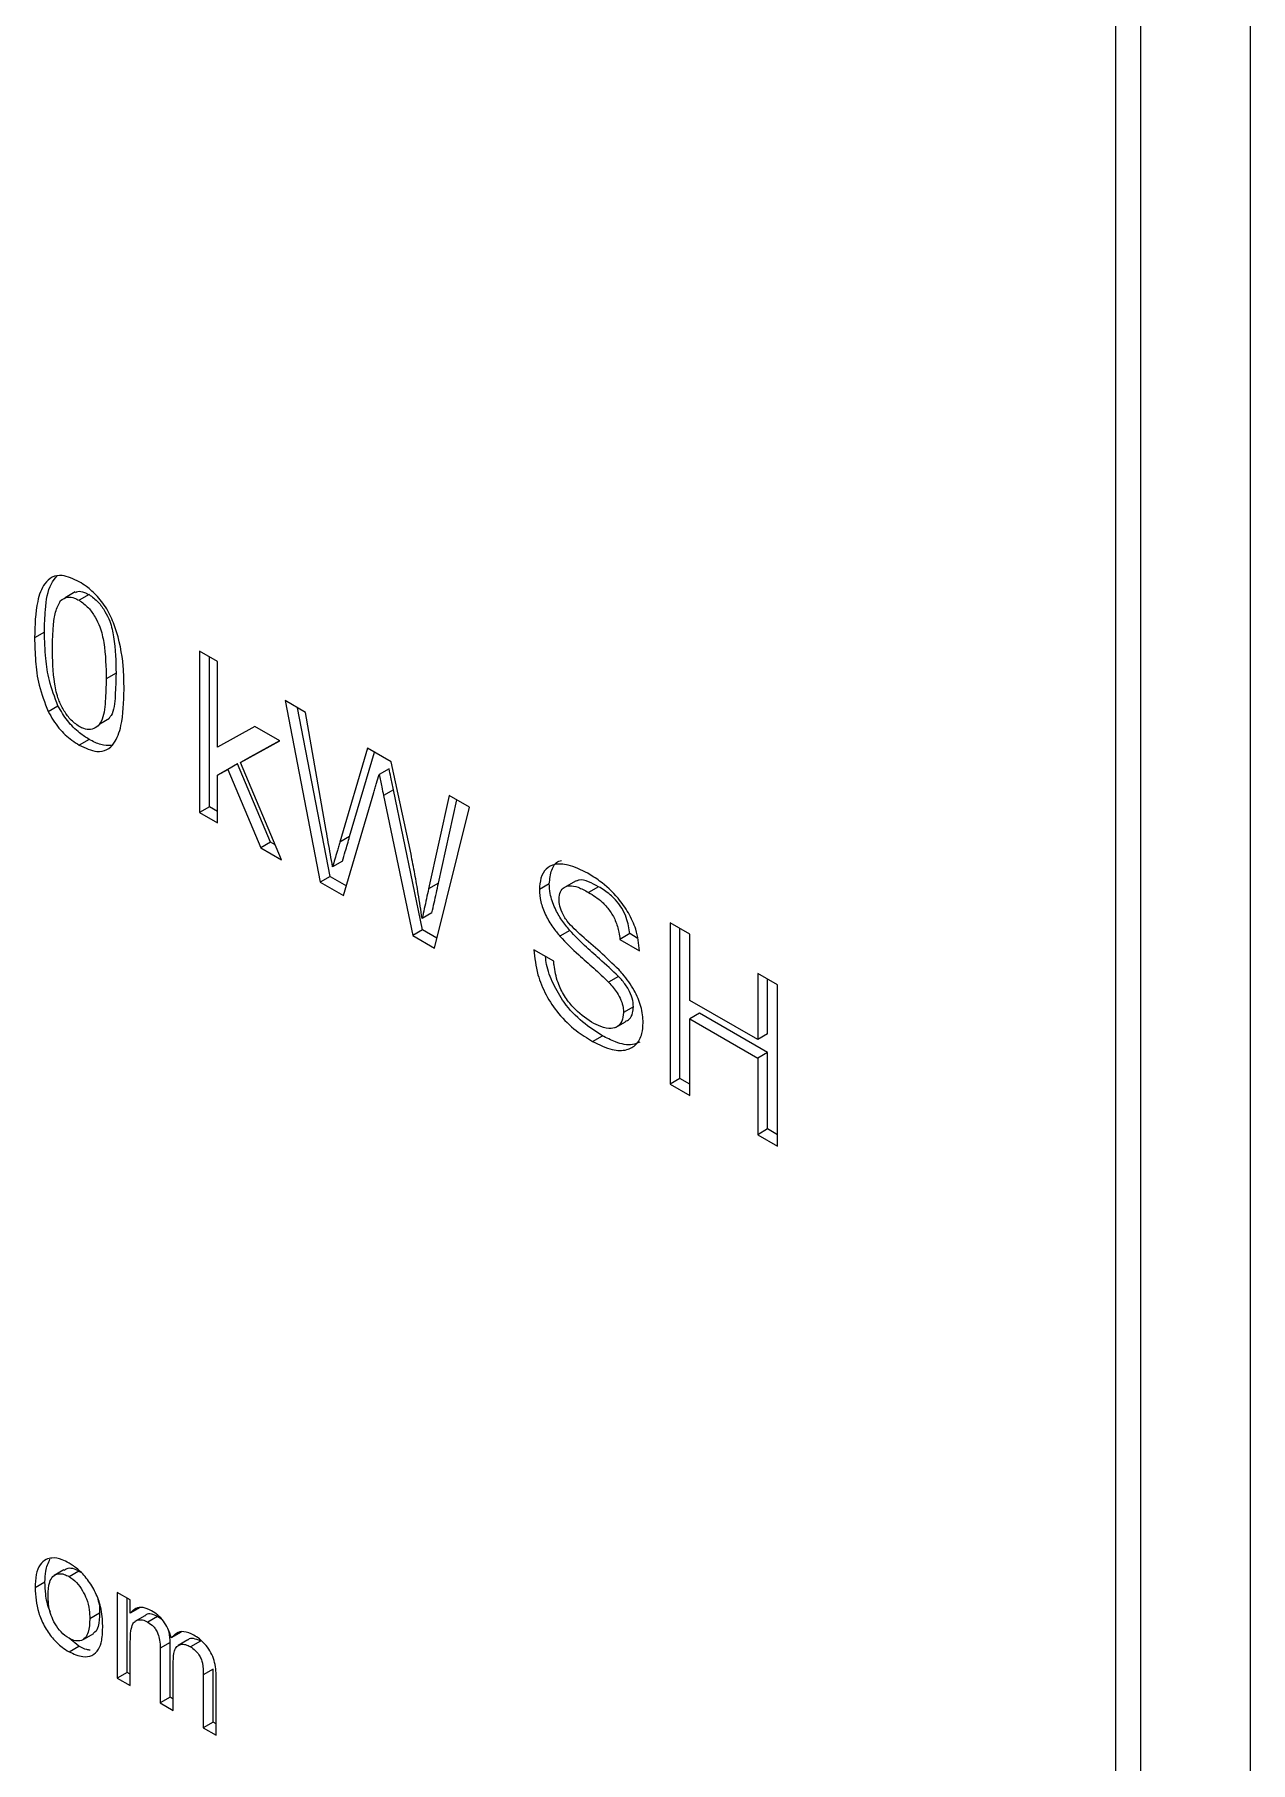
# Model space of a CAD drawing. Extents: x 75 to 2075, y 25 to 1460.
# Drawn here: x 1964.91 to 1984.79, y 1003.94 to 1032.19 of the extents above; entities that cross this region are included whole.
import ezdxf

# ---------------------------------------------------------------- set-up
doc = ezdxf.new("R2010")
doc.units = 0
doc.header["$LTSCALE"] = 5
doc.linetypes.add('SLD-KATı', pattern=[0])
doc.layers.get('0').update_dxf_attribs({"linetype": 'CONTINUOUS'})

msp = doc.modelspace()

# ---------------------------------------------------------------- linework, layer by layer
at = {"color": 7, "linetype": 'SLD-KATı'}
for p, q in [((1984.792, 520.712), (1984.792, 1064.295)), ((1982.996, 1059.584), (1982.996, 990.528)), ((1982.592, 990.294), (1982.592, 1059.35)), ((1965.575, 1023.08), (1965.413, 1022.986)), ((1965.801, 1023.037), (1965.639, 1022.944)), ((1965.072, 1022.425), (1964.911, 1022.332)), ((1967.901, 1021.942), (1967.609, 1022.111)), ((1967.609, 1022.111), (1967.609, 1019.474)), ((1967.77, 1019.568), (1967.77, 1022.018)), ((1967.901, 1020.543), (1967.901, 1021.942)), ((1966.243, 1021.751), (1966.082, 1021.657)), ((1965.133, 1021.124), (1965.294, 1021.217)), ((1969.341, 1021.111), (1969.009, 1021.303)), ((1969.009, 1021.303), (1969.583, 1018.334)), ((1969.745, 1018.428), (1969.211, 1021.186)), ((1969.68, 1019.181), (1969.341, 1021.111)), ((1965.976, 1020.923), (1966.138, 1021.017)), ((1968.513, 1020.879), (1967.901, 1020.543)), ((1968.921, 1020.644), (1968.513, 1020.879)), ((1965.804, 1020.669), (1965.642, 1020.576)), ((1968.28, 1020.293), (1968.921, 1020.644)), ((1968.916, 1020.646), (1968.442, 1020.386)), ((1970.353, 1020.527), (1969.902, 1018.988)), ((1970.74, 1020.303), (1970.353, 1020.527)), ((1968.231, 1020.271), (1968.063, 1020.179)), ((1968.231, 1020.271), (1968.069, 1020.178)), ((1968.77, 1018.991), (1968.231, 1020.271)), ((1968.442, 1020.386), (1968.28, 1020.293)), ((1968.95, 1018.7), (1968.28, 1020.293)), ((1970.063, 1019.081), (1970.468, 1020.46)), ((1971.066, 1018.794), (1970.74, 1020.303)), ((1968.063, 1020.179), (1967.901, 1020.086)), ((1967.901, 1020.086), (1968.069, 1020.178)), ((1967.901, 1019.306), (1967.901, 1020.086)), ((1968.069, 1020.178), (1968.608, 1018.898)), ((1970.707, 1020.19), (1970.545, 1020.097)), ((1969.964, 1018.115), (1970.459, 1019.802)), ((1970.779, 1019.846), (1970.617, 1019.753)), ((1970.617, 1019.753), (1971.094, 1017.462)), ((1971.256, 1017.556), (1970.779, 1019.846)), ((1971.691, 1019.754), (1971.354, 1018.225)), ((1971.515, 1018.318), (1971.816, 1019.682)), ((1972.023, 1019.562), (1971.691, 1019.754)), ((1967.77, 1019.568), (1967.609, 1019.474)), ((1967.609, 1019.474), (1967.901, 1019.306)), ((1967.901, 1019.492), (1967.77, 1019.568)), ((1971.448, 1017.258), (1972.023, 1019.562)), ((1970.063, 1019.081), (1969.902, 1018.988)), ((1968.77, 1018.991), (1968.608, 1018.898)), ((1968.608, 1018.898), (1968.95, 1018.7)), ((1968.846, 1018.947), (1968.77, 1018.991)), ((1969.946, 1018.68), (1969.784, 1018.587)), ((1969.745, 1018.428), (1969.583, 1018.334)), ((1969.583, 1018.334), (1969.964, 1018.115)), ((1969.745, 1018.428), (1970.011, 1018.274)), ((1971.515, 1018.318), (1971.354, 1018.225)), ((1973.327, 1018.308), (1973.165, 1018.215)), ((1973.767, 1018.359), (1973.605, 1018.266)), ((1974.132, 1018.261), (1973.97, 1018.168)), ((1971.409, 1017.836), (1971.248, 1017.742)), ((1975.624, 1017.484), (1975.302, 1017.67)), ((1975.302, 1017.67), (1975.302, 1015.033)), ((1971.256, 1017.556), (1971.094, 1017.462)), ((1971.094, 1017.462), (1971.448, 1017.258)), ((1971.489, 1017.421), (1971.256, 1017.556)), ((1973.664, 1017.544), (1973.502, 1017.451)), ((1974.644, 1017.493), (1974.482, 1017.399)), ((1974.482, 1017.399), (1974.804, 1017.213)), ((1974.766, 1017.422), (1974.644, 1017.493)), ((1975.463, 1015.127), (1975.463, 1017.577)), ((1975.624, 1016.402), (1975.624, 1017.484)), ((1973.399, 1017.044), (1973.077, 1017.23)), ((1977.058, 1016.656), (1976.736, 1016.842)), ((1976.736, 1016.842), (1976.736, 1015.76)), ((1974.459, 1016.793), (1974.297, 1016.7)), ((1976.897, 1015.854), (1976.897, 1016.749)), ((1977.058, 1014.02), (1977.058, 1016.656)), ((1974.702, 1016.296), (1974.541, 1016.203)), ((1976.736, 1015.76), (1975.624, 1016.402)), ((1974.41, 1015.959), (1974.571, 1016.052)), ((1975.785, 1016.191), (1975.624, 1016.098)), ((1975.624, 1014.848), (1975.624, 1016.098)), ((1975.624, 1016.098), (1976.736, 1015.456)), ((1976.897, 1015.549), (1975.785, 1016.191)), ((1974.033, 1015.732), (1974.195, 1015.825)), ((1976.897, 1015.854), (1976.736, 1015.76)), ((1976.897, 1015.549), (1976.736, 1015.456)), ((1976.736, 1015.456), (1976.736, 1014.205)), ((1976.897, 1014.299), (1976.897, 1015.549)), ((1975.463, 1015.127), (1975.302, 1015.033)), ((1975.624, 1015.034), (1975.463, 1015.127)), ((1975.302, 1015.033), (1975.624, 1014.848)), ((1976.897, 1014.299), (1976.736, 1014.205)), ((1977.058, 1014.206), (1976.897, 1014.299)), ((1976.736, 1014.205), (1977.058, 1014.02)), ((1965.392, 1007.091), (1965.23, 1006.997)), ((1965.474, 1006.981), (1965.635, 1007.074)), ((1965.635, 1007.074), (1965.663, 1007.052)), ((1965.081, 1006.89), (1964.919, 1006.796)), ((1966.476, 1006.598), (1966.263, 1006.721)), ((1966.263, 1006.721), (1966.263, 1005.32)), ((1965.975, 1006.382), (1965.813, 1006.288)), ((1966.425, 1005.413), (1966.425, 1006.628)), ((1966.476, 1006.38), (1966.476, 1006.598)), ((1966.638, 1006.473), (1966.476, 1006.38)), ((1966.714, 1006.341), (1966.553, 1006.248)), ((1966.923, 1006.33), (1966.761, 1006.237)), ((1966.994, 1006.277), (1966.923, 1006.33)), ((1965.474, 1005.751), (1965.635, 1005.845)), ((1965.635, 1005.845), (1965.476, 1005.972)), ((1965.716, 1005.959), (1965.878, 1006.052)), ((1966.476, 1005.197), (1966.476, 1005.911)), ((1967.127, 1005.902), (1966.966, 1005.808)), ((1966.966, 1005.808), (1966.966, 1004.915)), ((1967.127, 1005.008), (1967.127, 1005.902)), ((1967.307, 1006.07), (1967.145, 1005.977)), ((1967.418, 1005.945), (1967.257, 1005.852)), ((1967.624, 1005.926), (1967.462, 1005.833)), ((1967.179, 1004.792), (1967.179, 1005.591)), ((1966.425, 1005.413), (1966.263, 1005.32)), ((1966.263, 1005.32), (1966.476, 1005.197)), ((1966.476, 1005.384), (1966.425, 1005.413)), ((1967.83, 1005.469), (1967.668, 1005.376)), ((1967.668, 1005.376), (1967.668, 1004.509)), ((1967.83, 1004.602), (1967.83, 1005.469)), ((1967.881, 1004.386), (1967.881, 1005.343)), ((1967.127, 1005.008), (1966.966, 1004.915)), ((1967.179, 1004.978), (1967.127, 1005.008)), ((1966.966, 1004.915), (1967.179, 1004.792)), ((1967.83, 1004.602), (1967.668, 1004.509)), ((1967.668, 1004.509), (1967.881, 1004.386)), ((1967.881, 1004.573), (1967.83, 1004.602))]:
    msp.add_line(p, q, dxfattribs=at)
for points, knots in [([(1965.642, 1023.246), (1965.546, 1023.292), (1965.383, 1023.37), (1965.19, 1023.334), (1965.043, 1023.196), (1964.926, 1022.869), (1964.916, 1022.538), (1964.911, 1022.332)], [0, 0, 0, 0, 0.1853096, 0.311007, 0.4364875, 0.6494416, 1, 1, 1, 1]), ([(1965.072, 1022.425), (1965.075, 1022.548), (1965.083, 1022.831), (1965.135, 1023.168), (1965.245, 1023.303), (1965.279, 1023.345)], [0, 0, 0, 0, 0.3454699, 0.8009858, 1, 1, 1, 1]), ([(1965.58, 1023.071), (1965.592, 1023.078), (1965.631, 1023.101), (1965.713, 1023.082), (1965.776, 1023.05), (1965.801, 1023.037)], [0, 0, 0, 0, 0.214056, 0.684521, 1, 1, 1, 1]), ([(1966.374, 1021.487), (1966.372, 1021.613), (1966.368, 1021.934), (1966.285, 1022.378), (1966.12, 1022.779), (1965.948, 1023.008), (1965.782, 1023.159), (1965.681, 1023.222), (1965.642, 1023.246)], [0, 0, 0, 0, 0.209364, 0.536484, 0.669568, 0.803791, 0.925387, 1, 1, 1, 1]), ([(1965.801, 1023.037), (1965.853, 1023), (1965.951, 1022.932), (1966.065, 1022.767), (1966.16, 1022.571), (1966.236, 1022.215), (1966.24, 1021.944), (1966.243, 1021.751)], [0, 0, 0, 0, 0.139866, 0.259174, 0.37275, 0.552839, 1, 1, 1, 1]), ([(1965.203, 1022.164), (1965.206, 1022.287), (1965.211, 1022.49), (1965.244, 1022.762), (1965.305, 1022.879), (1965.336, 1022.938)], [0, 0, 0, 0, 0.428117, 0.708757, 1, 1, 1, 1]), ([(1965.336, 1022.938), (1965.373, 1022.964), (1965.436, 1023.007), (1965.551, 1022.99), (1965.614, 1022.957), (1965.639, 1022.944)], [0, 0, 0, 0, 0.462679, 0.784319, 1, 1, 1, 1]), ([(1965.639, 1022.944), (1965.692, 1022.907), (1965.789, 1022.838), (1965.903, 1022.673), (1965.998, 1022.477), (1966.074, 1022.122), (1966.079, 1021.851), (1966.082, 1021.657)], [0, 0, 0, 0, 0.139866, 0.259174, 0.37275, 0.552839, 1, 1, 1, 1]), ([(1964.911, 1022.332), (1964.914, 1022.206), (1964.92, 1021.957), (1964.971, 1021.551), (1965.078, 1021.269), (1965.133, 1021.124)], [0, 0, 0, 0, 0.331901, 0.656806, 1, 1, 1, 1]), ([(1965.294, 1021.217), (1965.241, 1021.357), (1965.141, 1021.62), (1965.083, 1022.027), (1965.076, 1022.282), (1965.072, 1022.425)], [0, 0, 0, 0, 0.3304103, 0.6235947, 1, 1, 1, 1]), ([(1965.642, 1020.88), (1965.591, 1020.916), (1965.495, 1020.985), (1965.381, 1021.15), (1965.284, 1021.348), (1965.211, 1021.703), (1965.207, 1021.973), (1965.203, 1022.164)], [0, 0, 0, 0, 0.137427, 0.25702, 0.373995, 0.555488, 1, 1, 1, 1]), ([(1966.082, 1021.657), (1966.079, 1021.535), (1966.074, 1021.289), (1966.037, 1021.003), (1965.933, 1020.864), (1965.833, 1020.824), (1965.73, 1020.834), (1965.667, 1020.867), (1965.642, 1020.88)], [0, 0, 0, 0, 0.291519, 0.584687, 0.707649, 0.830331, 0.933423, 1, 1, 1, 1]), ([(1966.243, 1021.751), (1966.239, 1021.63), (1966.232, 1021.387), (1966.212, 1021.116), (1966.143, 1021.034), (1966.133, 1021.023)], [0, 0, 0, 0, 0.461354, 0.925317, 1, 1, 1, 1]), ([(1965.642, 1020.576), (1965.741, 1020.529), (1965.905, 1020.451), (1966.098, 1020.489), (1966.243, 1020.626), (1966.359, 1020.952), (1966.369, 1021.281), (1966.374, 1021.487)], [0, 0, 0, 0, 0.189226, 0.314214, 0.438801, 0.649133, 1, 1, 1, 1]), ([(1965.133, 1021.124), (1965.188, 1021.03), (1965.298, 1020.845), (1965.488, 1020.672), (1965.602, 1020.601), (1965.642, 1020.576)], [0, 0, 0, 0, 0.399804, 0.787019, 1, 1, 1, 1]), ([(1965.804, 1020.669), (1965.752, 1020.702), (1965.628, 1020.78), (1965.442, 1020.964), (1965.342, 1021.135), (1965.294, 1021.217)], [0, 0, 0, 0, 0.273491, 0.648749, 1, 1, 1, 1]), ([(1966.167, 1020.569), (1966.11, 1020.569), (1965.996, 1020.568), (1965.868, 1020.635), (1965.804, 1020.669)], [0, 0, 0, 0, 0.498406, 1, 1, 1, 1]), ([(1970.459, 1019.802), (1970.466, 1019.827), (1970.481, 1019.878), (1970.51, 1019.977), (1970.531, 1020.05), (1970.545, 1020.097)], [0, 0, 0, 0, 0.25956, 0.519121, 1, 1, 1, 1]), ([(1970.545, 1020.097), (1970.552, 1020.063), (1970.567, 1019.995), (1970.591, 1019.88), (1970.607, 1019.799), (1970.617, 1019.753)], [0, 0, 0, 0, 0.297013, 0.593946, 1, 1, 1, 1]), ([(1970.779, 1019.846), (1970.772, 1019.88), (1970.757, 1019.948), (1970.733, 1020.063), (1970.716, 1020.144), (1970.707, 1020.19)], [0, 0, 0, 0, 0.296938, 0.593882, 1, 1, 1, 1]), ([(1969.784, 1018.587), (1969.772, 1018.655), (1969.749, 1018.787), (1969.714, 1018.985), (1969.691, 1019.116), (1969.68, 1019.181)], [0, 0, 0, 0, 0.3409883, 0.6704939, 1, 1, 1, 1]), ([(1969.946, 1018.68), (1969.961, 1018.732), (1969.988, 1018.824), (1970.027, 1018.957), (1970.051, 1019.04), (1970.063, 1019.081)], [0, 0, 0, 0, 0.382685, 0.691342, 1, 1, 1, 1]), ([(1969.902, 1018.988), (1969.894, 1018.962), (1969.879, 1018.911), (1969.852, 1018.819), (1969.821, 1018.711), (1969.796, 1018.628), (1969.784, 1018.587)], [0, 0, 0, 0, 0.1913412, 0.3826883, 0.6913441, 1, 1, 1, 1]), ([(1971.248, 1017.742), (1971.227, 1017.876), (1971.191, 1018.117), (1971.13, 1018.468), (1971.087, 1018.685), (1971.066, 1018.794)], [0, 0, 0, 0, 0.384819, 0.692338, 1, 1, 1, 1]), ([(1973.957, 1018.48), (1973.849, 1018.533), (1973.659, 1018.627), (1973.422, 1018.642), (1973.269, 1018.561), (1973.181, 1018.415), (1973.17, 1018.279), (1973.165, 1018.215)], [0, 0, 0, 0, 0.288623, 0.502191, 0.674261, 0.84625, 1, 1, 1, 1]), ([(1973.327, 1018.308), (1973.336, 1018.387), (1973.353, 1018.543), (1973.439, 1018.67), (1973.513, 1018.688), (1973.528, 1018.691)], [0, 0, 0, 0, 0.446167, 0.885809, 1, 1, 1, 1]), ([(1971.409, 1017.836), (1971.421, 1017.889), (1971.445, 1017.997), (1971.48, 1018.158), (1971.504, 1018.265), (1971.515, 1018.318)], [0, 0, 0, 0, 0.3347191, 0.6673599, 1, 1, 1, 1]), ([(1973.664, 1017.544), (1973.618, 1017.6), (1973.527, 1017.711), (1973.408, 1017.918), (1973.337, 1018.129), (1973.33, 1018.256), (1973.327, 1018.308)], [0, 0, 0, 0, 0.246886, 0.495658, 0.792121, 1, 1, 1, 1]), ([(1973.487, 1018.054), (1973.491, 1018.099), (1973.5, 1018.184), (1973.568, 1018.255), (1973.664, 1018.288), (1973.805, 1018.256), (1973.912, 1018.199), (1973.97, 1018.168)], [0, 0, 0, 0, 0.184328, 0.348313, 0.514817, 0.73811, 1, 1, 1, 1]), ([(1974.132, 1018.261), (1974.078, 1018.289), (1973.971, 1018.346), (1973.84, 1018.386), (1973.785, 1018.36), (1973.77, 1018.353)], [0, 0, 0, 0, 0.421777, 0.847396, 1, 1, 1, 1]), ([(1974.804, 1017.213), (1974.791, 1017.329), (1974.767, 1017.531), (1974.63, 1017.837), (1974.428, 1018.119), (1974.192, 1018.335), (1974.022, 1018.44), (1973.957, 1018.48)], [0, 0, 0, 0, 0.231373, 0.404142, 0.577221, 0.83952, 1, 1, 1, 1]), ([(1974.644, 1017.493), (1974.631, 1017.579), (1974.611, 1017.718), (1974.516, 1017.914), (1974.393, 1018.073), (1974.258, 1018.185), (1974.165, 1018.241), (1974.132, 1018.261)], [0, 0, 0, 0, 0.2811452, 0.4487087, 0.6165673, 0.8661735, 1, 1, 1, 1]), ([(1971.354, 1018.225), (1971.342, 1018.171), (1971.318, 1018.064), (1971.283, 1017.903), (1971.26, 1017.796), (1971.248, 1017.742)], [0, 0, 0, 0, 0.3347186, 0.6673579, 1, 1, 1, 1]), ([(1973.165, 1018.215), (1973.17, 1018.15), (1973.179, 1018.017), (1973.26, 1017.798), (1973.374, 1017.606), (1973.462, 1017.499), (1973.502, 1017.451)], [0, 0, 0, 0, 0.2582432, 0.5221534, 0.7853197, 1, 1, 1, 1]), ([(1973.569, 1017.773), (1973.546, 1017.818), (1973.501, 1017.907), (1973.489, 1018.002), (1973.487, 1018.048), (1973.487, 1018.054)], [0, 0, 0, 0, 0.473801, 0.932473, 1, 1, 1, 1]), ([(1973.97, 1018.168), (1974.044, 1018.121), (1974.164, 1018.045), (1974.316, 1017.879), (1974.416, 1017.703), (1974.466, 1017.537), (1974.478, 1017.438), (1974.482, 1017.399)], [0, 0, 0, 0, 0.300954, 0.484458, 0.669415, 0.871051, 1, 1, 1, 1]), ([(1974.467, 1016.901), (1974.364, 1017.001), (1974.163, 1017.197), (1973.877, 1017.44), (1973.67, 1017.626), (1973.586, 1017.748), (1973.569, 1017.773)], [0, 0, 0, 0, 0.340485, 0.6673585, 0.9319069, 1, 1, 1, 1]), ([(1973.502, 1017.451), (1973.603, 1017.346), (1973.783, 1017.16), (1974.055, 1016.931), (1974.217, 1016.777), (1974.297, 1016.7)], [0, 0, 0, 0, 0.389467, 0.694708, 1, 1, 1, 1]), ([(1974.459, 1016.793), (1974.356, 1016.89), (1974.172, 1017.064), (1973.9, 1017.295), (1973.743, 1017.461), (1973.664, 1017.544)], [0, 0, 0, 0, 0.388845, 0.693596, 1, 1, 1, 1]), ([(1973.077, 1017.23), (1973.09, 1017.096), (1973.113, 1016.857), (1973.266, 1016.485), (1973.484, 1016.16), (1973.754, 1015.905), (1973.944, 1015.787), (1974.033, 1015.732)], [0, 0, 0, 0, 0.231456, 0.413202, 0.595741, 0.811443, 1, 1, 1, 1]), ([(1974.195, 1015.825), (1974.087, 1015.893), (1973.869, 1016.03), (1973.58, 1016.33), (1973.386, 1016.669), (1973.285, 1016.935), (1973.27, 1017.078), (1973.266, 1017.121)], [0, 0, 0, 0, 0.259528, 0.52187, 0.718923, 0.915461, 1, 1, 1, 1]), ([(1974.019, 1016.044), (1973.915, 1016.117), (1973.755, 1016.229), (1973.568, 1016.472), (1973.449, 1016.716), (1973.412, 1016.91), (1973.401, 1017.023), (1973.399, 1017.044)], [0, 0, 0, 0, 0.332766, 0.514871, 0.698581, 0.942623, 1, 1, 1, 1]), ([(1974.863, 1016.035), (1974.856, 1016.123), (1974.842, 1016.294), (1974.717, 1016.583), (1974.577, 1016.778), (1974.487, 1016.878), (1974.467, 1016.901)], [0, 0, 0, 0, 0.299479, 0.58495, 0.905784, 1, 1, 1, 1]), ([(1974.297, 1016.7), (1974.347, 1016.644), (1974.426, 1016.556), (1974.504, 1016.406), (1974.537, 1016.294), (1974.539, 1016.23), (1974.541, 1016.203)], [0, 0, 0, 0, 0.387896, 0.614261, 0.840651, 1, 1, 1, 1]), ([(1974.702, 1016.296), (1974.699, 1016.342), (1974.692, 1016.434), (1974.624, 1016.59), (1974.538, 1016.707), (1974.48, 1016.771), (1974.459, 1016.793)], [0, 0, 0, 0, 0.268444, 0.539857, 0.839073, 1, 1, 1, 1]), ([(1974.569, 1016.057), (1974.592, 1016.068), (1974.647, 1016.094), (1974.693, 1016.182), (1974.7, 1016.262), (1974.702, 1016.296)], [0, 0, 0, 0, 0.306009, 0.702223, 1, 1, 1, 1]), ([(1974.541, 1016.203), (1974.535, 1016.153), (1974.523, 1016.055), (1974.448, 1015.966), (1974.329, 1015.933), (1974.18, 1015.96), (1974.069, 1016.018), (1974.019, 1016.044)], [0, 0, 0, 0, 0.1909392, 0.3692181, 0.5444721, 0.794447, 1, 1, 1, 1]), ([(1974.033, 1015.732), (1974.142, 1015.678), (1974.34, 1015.581), (1974.589, 1015.576), (1974.756, 1015.672), (1974.848, 1015.833), (1974.858, 1015.974), (1974.863, 1016.035)], [0, 0, 0, 0, 0.273399, 0.495008, 0.678657, 0.862169, 1, 1, 1, 1]), ([(1974.805, 1015.717), (1974.767, 1015.701), (1974.654, 1015.655), (1974.436, 1015.701), (1974.266, 1015.788), (1974.195, 1015.825)], [0, 0, 0, 0, 0.226895, 0.674588, 1, 1, 1, 1]), ([(1965.102, 1007.262), (1965.065, 1007.237), (1964.987, 1007.184), (1964.929, 1007.013), (1964.923, 1006.871), (1964.919, 1006.796)], [0, 0, 0, 0, 0.300987, 0.634538, 1, 1, 1, 1]), ([(1965.081, 1006.89), (1965.082, 1006.952), (1965.085, 1007.097), (1965.135, 1007.204), (1965.163, 1007.265)], [0, 0, 0, 0, 0.428789, 1, 1, 1, 1]), ([(1965.474, 1007.202), (1965.437, 1007.221), (1965.34, 1007.272), (1965.209, 1007.296), (1965.132, 1007.271), (1965.102, 1007.262)], [0, 0, 0, 0, 0.276006, 0.7211, 1, 1, 1, 1]), ([(1965.132, 1006.674), (1965.136, 1006.75), (1965.141, 1006.87), (1965.205, 1006.989), (1965.29, 1007.033), (1965.386, 1007.026), (1965.448, 1006.994), (1965.474, 1006.981)], [0, 0, 0, 0, 0.320821, 0.510606, 0.701435, 0.875337, 1, 1, 1, 1]), ([(1965.395, 1007.085), (1965.415, 1007.099), (1965.459, 1007.129), (1965.548, 1007.118), (1965.609, 1007.087), (1965.635, 1007.074)], [0, 0, 0, 0, 0.319926, 0.716042, 1, 1, 1, 1]), ([(1966.026, 1006.177), (1966.021, 1006.278), (1966.012, 1006.451), (1965.915, 1006.72), (1965.782, 1006.937), (1965.627, 1007.103), (1965.521, 1007.171), (1965.474, 1007.202)], [0, 0, 0, 0, 0.271778, 0.465594, 0.659816, 0.845151, 1, 1, 1, 1]), ([(1965.474, 1006.981), (1965.516, 1006.952), (1965.598, 1006.895), (1965.696, 1006.758), (1965.771, 1006.603), (1965.809, 1006.442), (1965.812, 1006.338), (1965.813, 1006.288)], [0, 0, 0, 0, 0.202983, 0.397268, 0.566465, 0.79466, 1, 1, 1, 1]), ([(1964.919, 1006.796), (1964.927, 1006.664), (1964.939, 1006.462), (1965.063, 1006.171), (1965.198, 1005.973), (1965.342, 1005.834), (1965.436, 1005.775), (1965.474, 1005.751)], [0, 0, 0, 0, 0.347236, 0.525294, 0.703487, 0.879806, 1, 1, 1, 1]), ([(1965.169, 1006.406), (1965.166, 1006.413), (1965.119, 1006.507), (1965.091, 1006.679), (1965.084, 1006.825), (1965.081, 1006.89)], [0, 0, 0, 0, 0.0459726, 0.5735058, 1, 1, 1, 1]), ([(1965.474, 1005.973), (1965.429, 1006.003), (1965.345, 1006.062), (1965.244, 1006.202), (1965.17, 1006.363), (1965.136, 1006.524), (1965.134, 1006.628), (1965.132, 1006.674)], [0, 0, 0, 0, 0.210185, 0.402945, 0.572306, 0.811245, 1, 1, 1, 1]), ([(1965.975, 1006.382), (1965.971, 1006.307), (1965.964, 1006.189), (1965.921, 1006.08), (1965.883, 1006.062), (1965.875, 1006.058)], [0, 0, 0, 0, 0.567703, 0.904068, 1, 1, 1, 1]), ([(1965.948, 1006.604), (1965.954, 1006.58), (1965.975, 1006.502), (1965.975, 1006.431), (1965.975, 1006.382)], [0, 0, 0, 0, 0.3054582, 1, 1, 1, 1]), ([(1966.823, 1006.423), (1966.776, 1006.445), (1966.682, 1006.489), (1966.565, 1006.467), (1966.504, 1006.417), (1966.479, 1006.384), (1966.476, 1006.38)], [0, 0, 0, 0, 0.327106, 0.657128, 0.961152, 1, 1, 1, 1]), ([(1966.923, 1006.33), (1966.889, 1006.345), (1966.82, 1006.376), (1966.746, 1006.372), (1966.722, 1006.344), (1966.717, 1006.338)], [0, 0, 0, 0, 0.440594, 0.882439, 1, 1, 1, 1]), ([(1967.145, 1005.977), (1967.13, 1006.029), (1967.102, 1006.125), (1967.02, 1006.256), (1966.926, 1006.357), (1966.858, 1006.401), (1966.823, 1006.423)], [0, 0, 0, 0, 0.284931, 0.519428, 0.754136, 1, 1, 1, 1]), ([(1965.813, 1006.288), (1965.81, 1006.212), (1965.805, 1006.091), (1965.743, 1005.969), (1965.659, 1005.922), (1965.563, 1005.928), (1965.5, 1005.959), (1965.474, 1005.973)], [0, 0, 0, 0, 0.3200328, 0.5096527, 0.7002838, 0.8754662, 1, 1, 1, 1]), ([(1965.474, 1005.751), (1965.55, 1005.717), (1965.686, 1005.655), (1965.855, 1005.68), (1965.963, 1005.778), (1966.02, 1005.952), (1966.024, 1006.096), (1966.026, 1006.177)], [0, 0, 0, 0, 0.237936, 0.421664, 0.606073, 0.77705, 1, 1, 1, 1]), ([(1966.476, 1005.911), (1966.477, 1005.973), (1966.479, 1006.08), (1966.509, 1006.202), (1966.564, 1006.265), (1966.635, 1006.281), (1966.704, 1006.268), (1966.747, 1006.245), (1966.761, 1006.237)], [0, 0, 0, 0, 0.278983, 0.486234, 0.631688, 0.777752, 0.923401, 1, 1, 1, 1]), ([(1966.761, 1006.237), (1966.793, 1006.216), (1966.842, 1006.184), (1966.898, 1006.111), (1966.935, 1006.033), (1966.962, 1005.928), (1966.964, 1005.853), (1966.966, 1005.808)], [0, 0, 0, 0, 0.241565, 0.372077, 0.502537, 0.709426, 1, 1, 1, 1]), ([(1967.127, 1005.902), (1967.126, 1005.958), (1967.125, 1006.032), (1967.097, 1006.113), (1967.09, 1006.134)], [0, 0, 0, 0, 0.750975, 1, 1, 1, 1]), ([(1967.513, 1006.024), (1967.458, 1006.049), (1967.353, 1006.096), (1967.227, 1006.063), (1967.172, 1006.005), (1967.145, 1005.977)], [0, 0, 0, 0, 0.36403, 0.692684, 1, 1, 1, 1]), ([(1965.818, 1005.779), (1965.8, 1005.78), (1965.742, 1005.785), (1965.679, 1005.82), (1965.635, 1005.845)], [0, 0, 0, 0, 0.305753, 1, 1, 1, 1]), ([(1967.179, 1005.591), (1967.181, 1005.653), (1967.185, 1005.748), (1967.233, 1005.843), (1967.299, 1005.877), (1967.378, 1005.875), (1967.434, 1005.846), (1967.462, 1005.833)], [0, 0, 0, 0, 0.318951, 0.494287, 0.670949, 0.839545, 1, 1, 1, 1]), ([(1967.624, 1005.926), (1967.585, 1005.943), (1967.513, 1005.975), (1967.441, 1005.97), (1967.421, 1005.945), (1967.42, 1005.944)], [0, 0, 0, 0, 0.509486, 0.966386, 1, 1, 1, 1]), ([(1967.462, 1005.833), (1967.488, 1005.815), (1967.537, 1005.783), (1967.596, 1005.709), (1967.636, 1005.635), (1967.668, 1005.519), (1967.668, 1005.436), (1967.668, 1005.376)], [0, 0, 0, 0, 0.191319, 0.3513356, 0.4851396, 0.6189446, 1, 1, 1, 1]), ([(1967.881, 1005.343), (1967.877, 1005.43), (1967.871, 1005.557), (1967.799, 1005.738), (1967.716, 1005.863), (1967.615, 1005.96), (1967.545, 1006.004), (1967.513, 1006.024)], [0, 0, 0, 0, 0.345025, 0.503009, 0.66142, 0.847798, 1, 1, 1, 1])]:
    msp.add_open_spline(points, degree=3, knots=knots, dxfattribs=at)

doc.saveas('drawing.dxf')
